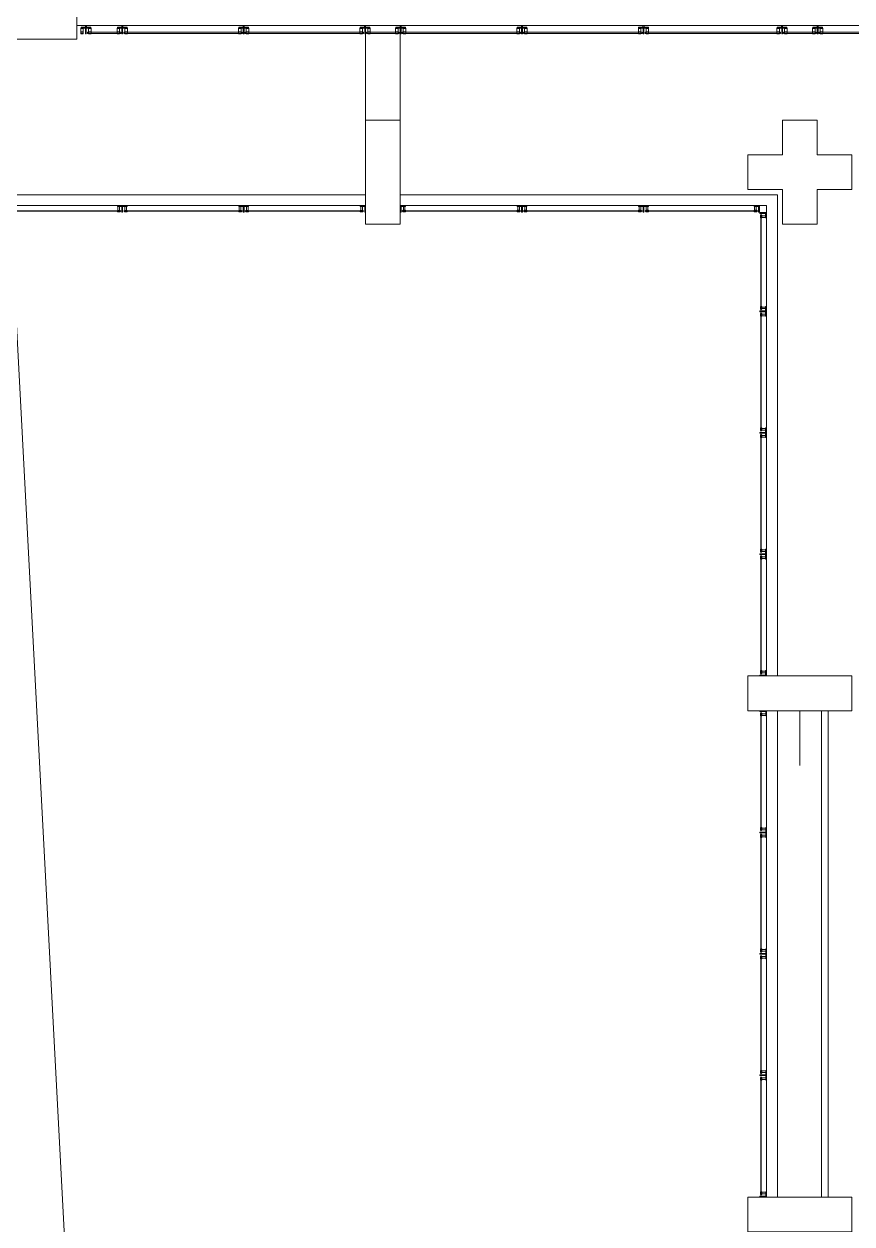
# Model space of a CAD drawing. Header units: inches. Extents: x -31774 to -27465, y 9140 to 11717.
# Drawn here: x -31428 to -31047, y 10779 to 11332 of the extents above; entities that cross this region are included whole.
import ezdxf

# ---------------------------------------------------------------- set-up
doc = ezdxf.new("R2010")
doc.units = ezdxf.units.IN
doc.header["$LTSCALE"] = 5.55
doc.header["$MEASUREMENT"] = 0
for name, color, linetype, lineweight in [('A-CLNG-DIFF', 2, 'Continuous', 18), ('A-FLOR-HRAL', 5, 'Continuous', 18), ('A-FLOR-OVHD', 5, 'Continuous', 18), ('A-FLOR-WALK', 6, 'Continuous', 18), ('A-GLAZ-FRAM', 5, 'Continuous', 18), ('a-glaz-full3', 8, 'Continuous', 18), ('A-GLAZ-SILL', 9, 'Continuous', 18), ('A-WALL-FNSH', 8, 'Continuous', 18), ('A-WALL-FULL', 8, 'Continuous', 18), ('S-COLS-CONC-03', 2, 'Continuous', 18)]:
    doc.layers.add(name, color=color, linetype=linetype, lineweight=lineweight)

# ---------------------------------------------------------------- blocks, each defined once
blk = doc.blocks.new('screen2')
at = {"layer": 'A-GLAZ-FRAM'}
for p, q in [((0.37, 3), (0, 3)), ((0, 0.37), (0, 3)), ((0, 0.37), (2.44, 0.37)), ((0, 0.37), (0.37, 0.37)), ((0, 0), (2.44, 0)), ((0.37, 0.37), (0.37, 3)), ((1.19, 2.81), (2.44, 2.81)), ((1.19, 2.62), (1.19, 2.81)), ((1.19, 2.75), (2.44, 2.75)), ((1.19, 2.19), (1.19, 2.38)), ((1.19, 2.19), (2.44, 2.19)), ((1.44, 0.37), (1.44, 2.19)), ((2.19, 0.37), (2.19, 2.19)), ((2.44, 2.62), (2.44, 2.81)), ((2.44, 2.19), (2.44, 2.38)), ((2.44, 0), (2.44, 0.37)), ((53.84, 2.62), (53.84, 2.81)), ((55.09, 2.81), (53.84, 2.81)), ((55.09, 2.75), (53.84, 2.75)), ((53.84, 2.55), (54.09, 2.55)), ((53.84, 2.38), (53.84, 2.55)), ((53.84, 2.19), (53.84, 2.38)), ((55.09, 2.19), (53.84, 2.19)), ((53.84, 0.37), (58.34, 0.37)), ((53.84, 0.37), (53.84, 0)), ((53.84, 0), (58.34, 0)), ((54.09, 2.55), (54.09, 2.38)), ((54.09, 0.37), (54.09, 2.19)), ((54.84, 2.55), (54.84, 2.38)), ((55.09, 2.55), (54.84, 2.55)), ((54.84, 0.37), (54.84, 2.19)), ((55.09, 2.62), (55.09, 2.81)), ((55.09, 2.38), (55.09, 2.55)), ((55.09, 2.19), (55.09, 2.38)), ((56.28, 3), (55.91, 3)), ((55.91, 0.37), (55.91, 3)), ((55.91, 0.37), (56.28, 0.37)), ((56.28, 0.37), (56.28, 3)), ((57.09, 2.81), (58.34, 2.81)), ((57.09, 2.62), (57.09, 2.81)), ((57.09, 2.75), (58.34, 2.75)), ((57.09, 2.19), (57.09, 2.38)), ((57.09, 2.19), (58.34, 2.19)), ((57.34, 0.37), (57.34, 2.19)), ((58.09, 0.37), (58.09, 2.19)), ((58.34, 2.62), (58.34, 2.81)), ((58.34, 2.19), (58.34, 2.38)), ((58.34, 0), (58.34, 0.37)), ((109.75, 2.62), (109.75, 2.81)), ((111, 2.81), (109.75, 2.81)), ((111, 2.75), (109.75, 2.75)), ((109.75, 2.55), (110, 2.55)), ((109.75, 2.38), (109.75, 2.55)), ((109.75, 2.19), (109.75, 2.38)), ((111, 2.19), (109.75, 2.19)), ((109.75, 0.37), (114.25, 0.37)), ((109.75, 0.37), (109.75, 0)), ((109.75, 0), (114.25, 0)), ((110, 2.55), (110, 2.38)), ((110, 0.37), (110, 2.19)), ((110.75, 2.55), (110.75, 2.38)), ((111, 2.55), (110.75, 2.55)), ((110.75, 0.37), (110.75, 2.19)), ((111, 2.62), (111, 2.81)), ((111, 2.38), (111, 2.55)), ((111, 2.19), (111, 2.38)), ((112.19, 3), (111.81, 3)), ((111.81, 0.37), (111.81, 3)), ((111.81, 0.37), (112.19, 0.37)), ((112.19, 0.37), (112.19, 3)), ((113, 2.81), (114.25, 2.81)), ((113, 2.62), (113, 2.81)), ((113, 2.75), (114.25, 2.75)), ((113, 2.19), (113, 2.38)), ((113, 2.19), (114.25, 2.19)), ((113.25, 0.37), (113.25, 2.19)), ((114, 0.37), (114, 2.19)), ((114.25, 2.62), (114.25, 2.81)), ((114.25, 2.19), (114.25, 2.38)), ((114.25, 0), (114.25, 0.37)), ((165.66, 2.62), (165.66, 2.81)), ((166.91, 2.81), (165.66, 2.81)), ((166.91, 2.75), (165.66, 2.75)), ((165.66, 2.55), (165.91, 2.55)), ((165.66, 2.38), (165.66, 2.55)), ((165.66, 2.19), (165.66, 2.38)), ((166.91, 2.19), (165.66, 2.19)), ((165.66, 0.37), (170.16, 0.37)), ((165.66, 0.37), (165.66, 0)), ((165.66, 0), (170.16, 0)), ((165.91, 2.55), (165.91, 2.38)), ((165.91, 0.37), (165.91, 2.19)), ((166.66, 2.55), (166.66, 2.38)), ((166.91, 2.55), (166.66, 2.55)), ((166.66, 0.37), (166.66, 2.19)), ((166.91, 2.62), (166.91, 2.81)), ((166.91, 2.38), (166.91, 2.55)), ((166.91, 2.19), (166.91, 2.38)), ((168.09, 3), (167.72, 3)), ((167.72, 0.37), (167.72, 3)), ((167.72, 0.37), (168.09, 0.37)), ((168.09, 0.37), (168.09, 3)), ((168.91, 2.81), (170.16, 2.81)), ((168.91, 2.62), (168.91, 2.81)), ((168.91, 2.75), (170.16, 2.75)), ((168.91, 2.19), (168.91, 2.38)), ((168.91, 2.19), (170.16, 2.19)), ((169.16, 0.37), (169.16, 2.19)), ((169.91, 0.37), (169.91, 2.19)), ((170.16, 2.62), (170.16, 2.81)), ((170.16, 2.19), (170.16, 2.38)), ((170.16, 0), (170.16, 0.37)), ((221.56, 2.62), (221.56, 2.81)), ((222.81, 2.81), (221.56, 2.81)), ((222.81, 2.75), (221.56, 2.75)), ((221.56, 2.55), (221.81, 2.55)), ((221.56, 2.38), (221.56, 2.55)), ((221.56, 2.19), (221.56, 2.38)), ((222.81, 2.19), (221.56, 2.19)), ((221.56, 0.37), (224, 0.37)), ((221.56, 0.37), (221.56, 0)), ((221.56, 0), (224, 0)), ((221.81, 2.55), (221.81, 2.38)), ((221.81, 0.37), (221.81, 2.19)), ((222.56, 2.55), (222.56, 2.38)), ((222.81, 2.55), (222.56, 2.55)), ((222.56, 0.37), (222.56, 2.19)), ((222.81, 2.62), (222.81, 2.81)), ((222.81, 2.38), (222.81, 2.55)), ((222.81, 2.19), (222.81, 2.38)), ((224, 3), (223.62, 3)), ((223.62, 0.37), (223.62, 3)), ((223.62, 0.37), (224, 0.37)), ((224, 0.37), (224, 3))]:
    blk.add_line(p, q, dxfattribs=at)
for points in [[(1.58, 2.75), (1.27, 2.75), (1.27, 2.72), (1.36, 2.59), (1.36, 2.25), (1.49, 2.25), (1.49, 2.59), (1.58, 2.72)], [(2.04, 2.75), (2.36, 2.75), (2.36, 2.72), (2.26, 2.59), (2.26, 2.25), (2.14, 2.25), (2.14, 2.59), (2.04, 2.72)], [(54.31, 2.75), (54.62, 2.75), (54.62, 2.72), (54.53, 2.59), (54.53, 2.25), (54.41, 2.25), (54.41, 2.59), (54.31, 2.72)], [(57.49, 2.75), (57.17, 2.75), (57.17, 2.72), (57.27, 2.59), (57.27, 2.25), (57.39, 2.25), (57.39, 2.59), (57.49, 2.72)], [(57.95, 2.75), (58.26, 2.75), (58.26, 2.72), (58.17, 2.59), (58.17, 2.25), (58.04, 2.25), (58.04, 2.59), (57.95, 2.72)], [(110.22, 2.75), (110.53, 2.75), (110.53, 2.72), (110.44, 2.59), (110.44, 2.25), (110.31, 2.25), (110.31, 2.59), (110.22, 2.72)], [(113.39, 2.75), (113.08, 2.75), (113.08, 2.72), (113.17, 2.59), (113.17, 2.25), (113.3, 2.25), (113.3, 2.59), (113.39, 2.72)], [(113.86, 2.75), (114.17, 2.75), (114.17, 2.72), (114.08, 2.59), (114.08, 2.25), (113.95, 2.25), (113.95, 2.59), (113.86, 2.72)], [(166.12, 2.75), (166.44, 2.75), (166.44, 2.72), (166.34, 2.59), (166.34, 2.25), (166.22, 2.25), (166.22, 2.59), (166.12, 2.72)], [(169.3, 2.75), (168.99, 2.75), (168.99, 2.72), (169.08, 2.59), (169.08, 2.25), (169.21, 2.25), (169.21, 2.59), (169.3, 2.72)], [(169.76, 2.75), (170.08, 2.75), (170.08, 2.72), (169.98, 2.59), (169.98, 2.25), (169.86, 2.25), (169.86, 2.59), (169.76, 2.72)], [(222.03, 2.75), (222.34, 2.75), (222.34, 2.72), (222.25, 2.59), (222.25, 2.25), (222.12, 2.25), (222.12, 2.59), (222.03, 2.72)]]:
    blk.add_lwpolyline(points, close=True, dxfattribs=at)
for points in [[(1.49, 2.38), (1.58, 2.38), (1.58, 2.55), (1.82, 2.55)], [(2.14, 2.38), (2.05, 2.38), (2.05, 2.55), (1.8, 2.55)], [(57.39, 2.38), (57.49, 2.38), (57.49, 2.55), (57.73, 2.55)], [(58.04, 2.38), (57.95, 2.38), (57.95, 2.55), (57.71, 2.55)], [(113.3, 2.38), (113.39, 2.38), (113.39, 2.55), (113.63, 2.55)], [(113.95, 2.38), (113.86, 2.38), (113.86, 2.55), (113.62, 2.55)], [(169.21, 2.38), (169.3, 2.38), (169.3, 2.55), (169.54, 2.55)], [(169.86, 2.38), (169.76, 2.38), (169.76, 2.55), (169.52, 2.55)]]:
    blk.add_lwpolyline(points, dxfattribs=at)
at = {"layer": 'a-glaz-full3'}
for p, q in [((0.87, 2.38), (0.87, 2.62)), ((55.41, 2.58), (0.87, 2.58)), ((55.41, 2.42), (0.87, 2.42)), ((55.41, 2.62), (0.87, 2.62)), ((55.41, 2.38), (0.87, 2.38)), ((55.41, 2.38), (55.41, 2.62)), ((56.78, 2.38), (56.78, 2.62)), ((111.31, 2.62), (56.78, 2.62)), ((111.31, 2.58), (56.78, 2.58)), ((111.31, 2.42), (56.78, 2.42)), ((111.31, 2.38), (56.78, 2.38)), ((111.31, 2.38), (111.31, 2.62)), ((112.69, 2.38), (112.69, 2.62)), ((167.22, 2.62), (112.69, 2.62)), ((167.22, 2.58), (112.69, 2.58)), ((167.22, 2.42), (112.69, 2.42)), ((167.22, 2.38), (112.69, 2.38)), ((167.22, 2.38), (167.22, 2.62)), ((223.12, 2.62), (168.59, 2.62)), ((168.59, 2.38), (168.59, 2.62)), ((223.12, 2.58), (168.59, 2.58)), ((223.12, 2.42), (168.59, 2.42)), ((223.12, 2.38), (168.59, 2.38)), ((223.12, 2.38), (223.12, 2.62))]:
    blk.add_line(p, q, dxfattribs=at)
at = {"layer": 'A-GLAZ-SILL'}
for p, q in [((224, 0), (0, 0)), ((224, -5), (0, -5))]:
    blk.add_line(p, q, dxfattribs=at)

msp = doc.modelspace()

# ---------------------------------------------------------------- linework, layer by layer
at = {"layer": 'A-CLNG-DIFF'}
msp.add_lwpolyline([(-31058.03, 10791.51), (-31061.03, 10791.51), (-31061.03, 11015.51), (-31058.03, 11015.51)], close=True, dxfattribs=at)
at = {"layer": 'A-FLOR-HRAL'}
for p, q in [((-31402.15, 11327.2), (-31402.15, 11329.88)), ((-31402.15, 11329.88), (-31400.96, 11329.88)), ((-31400.96, 11329.7), (-31402.15, 11329.7)), ((-31402.02, 11329.88), (-31402.02, 11330.26)), ((-31402.02, 11330.26), (-31397.52, 11330.26)), ((-31397.52, 11329.88), (-31402.02, 11329.88)), ((-31400.96, 11329.88), (-31400.96, 11327.2)), ((-31400.02, 11330.26), (-31400.02, 11331.01)), ((-31399.52, 11330.26), (-31400.02, 11330.26)), ((-31399.96, 11327.26), (-31399.96, 11329.88)), ((-31399.96, 11329.88), (-31399.59, 11329.88)), ((-31399.59, 11329.88), (-31399.59, 11327.26)), ((-31399.52, 11331.01), (-31399.52, 11330.26)), ((-31398.59, 11327.2), (-31398.59, 11329.88)), ((-31398.59, 11329.88), (-31397.4, 11329.88)), ((-31398.59, 11329.7), (-31397.4, 11329.7)), ((-31397.52, 11330.26), (-31397.52, 11329.88)), ((-31397.4, 11329.88), (-31397.4, 11327.2)), ((-31385.42, 11327.2), (-31385.42, 11329.88)), ((-31385.42, 11329.88), (-31384.23, 11329.88)), ((-31384.23, 11329.7), (-31385.42, 11329.7)), ((-31385.29, 11329.88), (-31385.29, 11330.26)), ((-31385.29, 11330.26), (-31380.79, 11330.26)), ((-31380.79, 11329.88), (-31385.29, 11329.88)), ((-31384.23, 11329.88), (-31384.23, 11327.2)), ((-31383.29, 11330.26), (-31383.29, 11331.01)), ((-31382.79, 11330.26), (-31383.29, 11330.26)), ((-31383.23, 11327.26), (-31383.23, 11329.88)), ((-31383.23, 11329.88), (-31382.85, 11329.88)), ((-31382.85, 11329.88), (-31382.85, 11327.26)), ((-31382.79, 11331.01), (-31382.79, 11330.26)), ((-31381.85, 11327.2), (-31381.85, 11329.88)), ((-31381.85, 11329.88), (-31380.67, 11329.88)), ((-31381.85, 11329.7), (-31380.67, 11329.7)), ((-31380.79, 11330.26), (-31380.79, 11329.88)), ((-31380.67, 11329.88), (-31380.67, 11327.2)), ((-31329.51, 11327.2), (-31329.51, 11329.88)), ((-31329.51, 11329.88), (-31328.32, 11329.88)), ((-31328.32, 11329.7), (-31329.51, 11329.7)), ((-31329.39, 11329.88), (-31329.39, 11330.26)), ((-31329.39, 11330.26), (-31324.89, 11330.26)), ((-31324.89, 11329.88), (-31329.39, 11329.88)), ((-31328.32, 11329.88), (-31328.32, 11327.2)), ((-31327.39, 11330.26), (-31327.39, 11331.01)), ((-31326.89, 11330.26), (-31327.39, 11330.26)), ((-31327.32, 11327.26), (-31327.32, 11329.88)), ((-31327.32, 11329.88), (-31326.95, 11329.88)), ((-31326.95, 11329.88), (-31326.95, 11327.26)), ((-31326.89, 11331.01), (-31326.89, 11330.26)), ((-31325.95, 11327.2), (-31325.95, 11329.88)), ((-31325.95, 11329.88), (-31324.76, 11329.88)), ((-31325.95, 11329.7), (-31324.76, 11329.7)), ((-31324.89, 11330.26), (-31324.89, 11329.88)), ((-31324.76, 11329.88), (-31324.76, 11327.2)), ((-31272.42, 11329.88), (-31273.6, 11329.88)), ((-31273.6, 11329.88), (-31273.6, 11327.2)), ((-31272.42, 11329.7), (-31273.6, 11329.7)), ((-31268.98, 11330.26), (-31273.48, 11330.26)), ((-31273.48, 11330.26), (-31273.48, 11329.88)), ((-31273.48, 11329.88), (-31268.98, 11329.88)), ((-31272.42, 11327.2), (-31272.42, 11329.88)), ((-31271.48, 11331.01), (-31271.48, 11330.26)), ((-31271.48, 11330.26), (-31270.98, 11330.26)), ((-31271.04, 11329.88), (-31271.42, 11329.88)), ((-31271.42, 11329.88), (-31271.42, 11327.26)), ((-31271.04, 11327.26), (-31271.04, 11329.88)), ((-31270.98, 11330.26), (-31270.98, 11331.01)), ((-31268.85, 11329.88), (-31270.04, 11329.88)), ((-31270.04, 11329.88), (-31270.04, 11327.2)), ((-31270.04, 11329.7), (-31268.85, 11329.7)), ((-31268.98, 11329.88), (-31268.98, 11330.26)), ((-31268.85, 11327.2), (-31268.85, 11329.88)), ((-31256.04, 11329.88), (-31257.23, 11329.88)), ((-31257.23, 11329.88), (-31257.23, 11327.2)), ((-31256.04, 11329.7), (-31257.23, 11329.7)), ((-31252.61, 11330.26), (-31257.11, 11330.26)), ((-31257.11, 11330.26), (-31257.11, 11329.88)), ((-31257.11, 11329.88), (-31252.61, 11329.88)), ((-31256.04, 11327.2), (-31256.04, 11329.88)), ((-31255.11, 11331.01), (-31255.11, 11330.26)), ((-31255.11, 11330.26), (-31254.61, 11330.26)), ((-31254.67, 11329.88), (-31255.04, 11329.88)), ((-31255.04, 11329.88), (-31255.04, 11327.26)), ((-31254.67, 11327.26), (-31254.67, 11329.88)), ((-31254.61, 11330.26), (-31254.61, 11331.01)), ((-31252.48, 11329.88), (-31253.67, 11329.88)), ((-31253.67, 11329.88), (-31253.67, 11327.2)), ((-31253.67, 11329.7), (-31252.48, 11329.7)), ((-31252.61, 11329.88), (-31252.61, 11330.26)), ((-31252.48, 11327.2), (-31252.48, 11329.88)), ((-31200.14, 11329.88), (-31201.32, 11329.88)), ((-31201.32, 11329.88), (-31201.32, 11327.2)), ((-31200.14, 11329.7), (-31201.32, 11329.7)), ((-31196.7, 11330.26), (-31201.2, 11330.26)), ((-31201.2, 11330.26), (-31201.2, 11329.88)), ((-31201.2, 11329.88), (-31196.7, 11329.88)), ((-31200.14, 11327.2), (-31200.14, 11329.88)), ((-31199.2, 11331.01), (-31199.2, 11330.26)), ((-31199.2, 11330.26), (-31198.7, 11330.26)), ((-31198.76, 11329.88), (-31199.14, 11329.88)), ((-31199.14, 11329.88), (-31199.14, 11327.26)), ((-31198.76, 11327.26), (-31198.76, 11329.88)), ((-31198.7, 11330.26), (-31198.7, 11331.01)), ((-31196.57, 11329.88), (-31197.76, 11329.88)), ((-31197.76, 11329.88), (-31197.76, 11327.2)), ((-31197.76, 11329.7), (-31196.57, 11329.7)), ((-31196.7, 11329.88), (-31196.7, 11330.26)), ((-31196.57, 11327.2), (-31196.57, 11329.88)), ((-31144.23, 11329.88), (-31145.42, 11329.88)), ((-31145.42, 11329.88), (-31145.42, 11327.2)), ((-31144.23, 11329.7), (-31145.42, 11329.7)), ((-31140.79, 11330.26), (-31145.29, 11330.26)), ((-31145.29, 11330.26), (-31145.29, 11329.88)), ((-31145.29, 11329.88), (-31140.79, 11329.88)), ((-31144.23, 11327.2), (-31144.23, 11329.88)), ((-31143.29, 11331.01), (-31143.29, 11330.26)), ((-31143.29, 11330.26), (-31142.79, 11330.26)), ((-31142.85, 11329.88), (-31143.23, 11329.88)), ((-31143.23, 11329.88), (-31143.23, 11327.26)), ((-31142.85, 11327.26), (-31142.85, 11329.88)), ((-31142.79, 11330.26), (-31142.79, 11331.01)), ((-31140.67, 11329.88), (-31141.85, 11329.88)), ((-31141.85, 11329.88), (-31141.85, 11327.2)), ((-31141.85, 11329.7), (-31140.67, 11329.7)), ((-31140.79, 11329.88), (-31140.79, 11330.26)), ((-31140.67, 11327.2), (-31140.67, 11329.88)), ((-31080.42, 11329.88), (-31081.61, 11329.88)), ((-31081.61, 11329.88), (-31081.61, 11327.2)), ((-31080.42, 11329.7), (-31081.61, 11329.7)), ((-31076.98, 11330.26), (-31081.48, 11330.26)), ((-31081.48, 11330.26), (-31081.48, 11329.88)), ((-31081.48, 11329.88), (-31076.98, 11329.88)), ((-31080.42, 11327.2), (-31080.42, 11329.88)), ((-31079.48, 11331.01), (-31079.48, 11330.26)), ((-31079.48, 11330.26), (-31078.98, 11330.26)), ((-31079.05, 11329.88), (-31079.42, 11329.88)), ((-31079.42, 11329.88), (-31079.42, 11327.26)), ((-31079.05, 11327.26), (-31079.05, 11329.88)), ((-31078.98, 11330.26), (-31078.98, 11331.01)), ((-31076.86, 11329.88), (-31078.05, 11329.88)), ((-31078.05, 11329.88), (-31078.05, 11327.2)), ((-31078.05, 11329.7), (-31076.86, 11329.7)), ((-31076.98, 11329.88), (-31076.98, 11330.26)), ((-31076.86, 11327.2), (-31076.86, 11329.88)), ((-31064.05, 11329.88), (-31065.23, 11329.88)), ((-31065.23, 11329.88), (-31065.23, 11327.2)), ((-31064.05, 11329.7), (-31065.23, 11329.7)), ((-31060.61, 11330.26), (-31065.11, 11330.26)), ((-31065.11, 11330.26), (-31065.11, 11329.88)), ((-31065.11, 11329.88), (-31060.61, 11329.88)), ((-31064.05, 11327.2), (-31064.05, 11329.88)), ((-31063.11, 11331.01), (-31063.11, 11330.26)), ((-31063.11, 11330.26), (-31062.61, 11330.26)), ((-31062.67, 11329.88), (-31063.05, 11329.88)), ((-31063.05, 11329.88), (-31063.05, 11327.26)), ((-31062.67, 11327.26), (-31062.67, 11329.88)), ((-31062.61, 11330.26), (-31062.61, 11331.01)), ((-31060.48, 11329.88), (-31061.67, 11329.88)), ((-31061.67, 11329.88), (-31061.67, 11327.2)), ((-31061.67, 11329.7), (-31060.48, 11329.7)), ((-31060.61, 11329.88), (-31060.61, 11330.26)), ((-31060.48, 11327.2), (-31060.48, 11329.88)), ((-31400.96, 11328.2), (-31402.15, 11328.2)), ((-31400.96, 11328.01), (-31402.15, 11328.01)), ((-31400.96, 11327.38), (-31402.15, 11327.38)), ((-31400.96, 11327.2), (-31402.15, 11327.2)), ((-31399.59, 11327.26), (-31399.96, 11327.26)), ((-31398.59, 11328.2), (-31397.4, 11328.2)), ((-31398.59, 11328.01), (-31397.4, 11328.01)), ((-31398.59, 11327.38), (-31397.4, 11327.38)), ((-31397.4, 11327.2), (-31398.59, 11327.2)), ((-31384.23, 11328.2), (-31385.42, 11328.2)), ((-31384.23, 11328.01), (-31385.42, 11328.01)), ((-31384.23, 11327.38), (-31385.42, 11327.38)), ((-31384.23, 11327.2), (-31385.42, 11327.2)), ((-31382.85, 11327.26), (-31383.23, 11327.26)), ((-31381.85, 11328.2), (-31380.67, 11328.2)), ((-31381.85, 11328.01), (-31380.67, 11328.01)), ((-31381.85, 11327.38), (-31380.67, 11327.38)), ((-31380.67, 11327.2), (-31381.85, 11327.2)), ((-31328.32, 11328.2), (-31329.51, 11328.2)), ((-31328.32, 11328.01), (-31329.51, 11328.01)), ((-31328.32, 11327.38), (-31329.51, 11327.38)), ((-31328.32, 11327.2), (-31329.51, 11327.2)), ((-31326.95, 11327.26), (-31327.32, 11327.26)), ((-31325.95, 11328.2), (-31324.76, 11328.2)), ((-31325.95, 11328.01), (-31324.76, 11328.01)), ((-31325.95, 11327.38), (-31324.76, 11327.38)), ((-31324.76, 11327.2), (-31325.95, 11327.2)), ((-31272.42, 11328.2), (-31273.6, 11328.2)), ((-31272.42, 11328.01), (-31273.6, 11328.01)), ((-31272.42, 11327.38), (-31273.6, 11327.38)), ((-31273.6, 11327.2), (-31272.42, 11327.2)), ((-31271.42, 11327.26), (-31271.04, 11327.26)), ((-31270.04, 11328.2), (-31268.85, 11328.2)), ((-31270.04, 11328.01), (-31268.85, 11328.01)), ((-31270.04, 11327.38), (-31268.85, 11327.38)), ((-31270.04, 11327.2), (-31268.85, 11327.2)), ((-31256.04, 11328.2), (-31257.23, 11328.2)), ((-31256.04, 11328.01), (-31257.23, 11328.01)), ((-31256.04, 11327.38), (-31257.23, 11327.38)), ((-31257.23, 11327.2), (-31256.04, 11327.2)), ((-31255.04, 11327.26), (-31254.67, 11327.26)), ((-31253.67, 11328.2), (-31252.48, 11328.2)), ((-31253.67, 11328.01), (-31252.48, 11328.01)), ((-31253.67, 11327.38), (-31252.48, 11327.38)), ((-31253.67, 11327.2), (-31252.48, 11327.2)), ((-31200.14, 11328.2), (-31201.32, 11328.2)), ((-31200.14, 11328.01), (-31201.32, 11328.01)), ((-31200.14, 11327.38), (-31201.32, 11327.38)), ((-31201.32, 11327.2), (-31200.14, 11327.2)), ((-31199.14, 11327.26), (-31198.76, 11327.26)), ((-31197.76, 11328.2), (-31196.57, 11328.2)), ((-31197.76, 11328.01), (-31196.57, 11328.01)), ((-31197.76, 11327.38), (-31196.57, 11327.38)), ((-31197.76, 11327.2), (-31196.57, 11327.2)), ((-31144.23, 11328.2), (-31145.42, 11328.2)), ((-31144.23, 11328.01), (-31145.42, 11328.01)), ((-31144.23, 11327.38), (-31145.42, 11327.38)), ((-31145.42, 11327.2), (-31144.23, 11327.2)), ((-31143.23, 11327.26), (-31142.85, 11327.26)), ((-31141.85, 11328.2), (-31140.67, 11328.2)), ((-31141.85, 11328.01), (-31140.67, 11328.01)), ((-31141.85, 11327.38), (-31140.67, 11327.38)), ((-31141.85, 11327.2), (-31140.67, 11327.2)), ((-31080.42, 11328.2), (-31081.61, 11328.2)), ((-31080.42, 11328.01), (-31081.61, 11328.01)), ((-31080.42, 11327.38), (-31081.61, 11327.38)), ((-31081.61, 11327.2), (-31080.42, 11327.2)), ((-31079.42, 11327.26), (-31079.05, 11327.26)), ((-31078.05, 11328.2), (-31076.86, 11328.2)), ((-31078.05, 11328.01), (-31076.86, 11328.01)), ((-31078.05, 11327.38), (-31076.86, 11327.38)), ((-31078.05, 11327.2), (-31076.86, 11327.2)), ((-31064.05, 11328.2), (-31065.23, 11328.2)), ((-31064.05, 11328.01), (-31065.23, 11328.01)), ((-31064.05, 11327.38), (-31065.23, 11327.38)), ((-31065.23, 11327.2), (-31064.05, 11327.2)), ((-31063.05, 11327.26), (-31062.67, 11327.26)), ((-31061.67, 11328.2), (-31060.48, 11328.2)), ((-31061.67, 11328.01), (-31060.48, 11328.01)), ((-31061.67, 11327.38), (-31060.48, 11327.38)), ((-31061.67, 11327.2), (-31060.48, 11327.2))]:
    msp.add_line(p, q, dxfattribs=at)
for points in [[(-31383.73, 11327.95), (-31399.09, 11327.95), (-31399.09, 11327.45), (-31383.73, 11327.45)], [(-31327.82, 11327.95), (-31382.35, 11327.95), (-31382.35, 11327.45), (-31327.82, 11327.45)], [(-31271.92, 11327.95), (-31326.45, 11327.95), (-31326.45, 11327.45), (-31271.92, 11327.45)], [(-31270.54, 11327.95), (-31255.54, 11327.95), (-31255.54, 11327.45), (-31270.54, 11327.45)], [(-31254.17, 11327.95), (-31199.64, 11327.95), (-31199.64, 11327.45), (-31254.17, 11327.45)], [(-31198.26, 11327.95), (-31143.73, 11327.95), (-31143.73, 11327.45), (-31198.26, 11327.45)], [(-31142.35, 11327.95), (-31079.92, 11327.95), (-31079.92, 11327.45), (-31142.35, 11327.45)], [(-31078.55, 11327.95), (-31063.55, 11327.95), (-31063.55, 11327.45), (-31078.55, 11327.45)], [(-31062.17, 11327.95), (-31038.73, 11327.95), (-31038.73, 11327.45), (-31062.17, 11327.45)]]:
    msp.add_lwpolyline(points, close=True, dxfattribs=at)
at = {"layer": 'A-FLOR-OVHD'}
msp.add_lwpolyline([(-31438.71, 11324.76), (-31386.89, 10340.53), (-31379.84, 10340.53)], dxfattribs=at)
at = {"layer": 'A-FLOR-WALK'}
for p, q in [((-31404.02, 11331.01), (-31029.05, 11331.01)), ((-31271.05, 11287.51), (-31271.05, 11331.01)), ((-31255.05, 11287.51), (-31255.05, 11331.01))]:
    msp.add_line(p, q, dxfattribs=at)
at = {"layer": 'A-GLAZ-FRAM'}
for p, q in [((-31252.61, 11248.13), (-31255.05, 11248.13)), ((-31252.61, 11247.76), (-31255.05, 11247.76)), ((-31255.05, 11247.76), (-31255.05, 11245.13)), ((-31254.67, 11247.76), (-31255.05, 11247.76)), ((-31254.67, 11247.76), (-31254.67, 11245.13)), ((-31253.61, 11247.76), (-31253.61, 11245.95)), ((-31252.86, 11247.76), (-31252.86, 11245.95)), ((-31252.61, 11247.76), (-31252.61, 11248.13)), ((-31196.7, 11248.13), (-31201.2, 11248.13)), ((-31201.2, 11248.13), (-31201.2, 11247.76)), ((-31196.7, 11247.76), (-31201.2, 11247.76)), ((-31200.95, 11247.76), (-31200.95, 11245.95)), ((-31200.2, 11247.76), (-31200.2, 11245.95)), ((-31199.14, 11247.76), (-31199.14, 11245.13)), ((-31198.76, 11247.76), (-31199.14, 11247.76)), ((-31198.76, 11247.76), (-31198.76, 11245.13)), ((-31197.7, 11247.76), (-31197.7, 11245.95)), ((-31196.95, 11247.76), (-31196.95, 11245.95)), ((-31196.7, 11247.76), (-31196.7, 11248.13)), ((-31140.79, 11248.13), (-31145.29, 11248.13)), ((-31145.29, 11248.13), (-31145.29, 11247.76)), ((-31140.79, 11247.76), (-31145.29, 11247.76)), ((-31145.04, 11247.76), (-31145.04, 11245.95)), ((-31144.29, 11247.76), (-31144.29, 11245.95)), ((-31143.23, 11247.76), (-31143.23, 11245.13)), ((-31142.85, 11247.76), (-31143.23, 11247.76)), ((-31142.85, 11247.76), (-31142.85, 11245.13)), ((-31141.79, 11247.76), (-31141.79, 11245.95)), ((-31141.04, 11247.76), (-31141.04, 11245.95)), ((-31140.79, 11247.76), (-31140.79, 11248.13)), ((-31089.67, 11248.13), (-31092.11, 11248.13)), ((-31092.11, 11248.13), (-31092.11, 11247.76)), ((-31089.67, 11247.76), (-31092.11, 11247.76)), ((-31091.86, 11247.76), (-31091.86, 11245.95)), ((-31091.11, 11247.76), (-31091.11, 11245.95)), ((-31090.05, 11247.76), (-31090.05, 11245.13)), ((-31089.67, 11247.76), (-31090.05, 11247.76)), ((-31089.67, 11248.13), (-31089.67, 11245.13)), ((-31255.05, 11245.13), (-31254.67, 11245.13)), ((-31253.86, 11245.95), (-31253.86, 11245.76)), ((-31253.86, 11245.95), (-31252.61, 11245.95)), ((-31253.86, 11245.76), (-31253.86, 11245.58)), ((-31253.86, 11245.58), (-31253.61, 11245.58)), ((-31253.86, 11245.51), (-31253.86, 11245.32)), ((-31253.86, 11245.38), (-31252.61, 11245.38)), ((-31253.86, 11245.32), (-31252.61, 11245.32)), ((-31253.61, 11245.58), (-31253.61, 11245.76)), ((-31252.86, 11245.58), (-31252.86, 11245.76)), ((-31252.61, 11245.58), (-31252.86, 11245.58)), ((-31252.61, 11245.95), (-31252.61, 11245.76)), ((-31252.61, 11245.76), (-31252.61, 11245.58)), ((-31252.61, 11245.51), (-31252.61, 11245.32)), ((-31199.95, 11245.95), (-31201.2, 11245.95)), ((-31201.2, 11245.95), (-31201.2, 11245.76)), ((-31201.2, 11245.51), (-31201.2, 11245.32)), ((-31199.95, 11245.38), (-31201.2, 11245.38)), ((-31199.95, 11245.32), (-31201.2, 11245.32)), ((-31199.95, 11245.95), (-31199.95, 11245.76)), ((-31199.95, 11245.51), (-31199.95, 11245.32)), ((-31199.14, 11245.13), (-31198.76, 11245.13)), ((-31197.95, 11245.95), (-31197.95, 11245.76)), ((-31197.95, 11245.95), (-31196.7, 11245.95)), ((-31197.95, 11245.76), (-31197.95, 11245.58)), ((-31197.95, 11245.58), (-31197.7, 11245.58)), ((-31197.95, 11245.51), (-31197.95, 11245.32)), ((-31197.95, 11245.38), (-31196.7, 11245.38)), ((-31197.95, 11245.32), (-31196.7, 11245.32)), ((-31197.7, 11245.58), (-31197.7, 11245.76)), ((-31196.95, 11245.58), (-31196.95, 11245.76)), ((-31196.7, 11245.58), (-31196.95, 11245.58)), ((-31196.7, 11245.95), (-31196.7, 11245.76)), ((-31196.7, 11245.76), (-31196.7, 11245.58)), ((-31196.7, 11245.51), (-31196.7, 11245.32)), ((-31144.04, 11245.95), (-31145.29, 11245.95)), ((-31145.29, 11245.95), (-31145.29, 11245.76)), ((-31145.29, 11245.51), (-31145.29, 11245.32)), ((-31144.04, 11245.38), (-31145.29, 11245.38)), ((-31144.04, 11245.32), (-31145.29, 11245.32)), ((-31144.04, 11245.95), (-31144.04, 11245.76)), ((-31144.04, 11245.51), (-31144.04, 11245.32)), ((-31143.23, 11245.13), (-31142.85, 11245.13)), ((-31142.04, 11245.95), (-31142.04, 11245.76)), ((-31142.04, 11245.95), (-31140.79, 11245.95)), ((-31142.04, 11245.76), (-31142.04, 11245.58)), ((-31142.04, 11245.58), (-31141.79, 11245.58)), ((-31142.04, 11245.51), (-31142.04, 11245.32)), ((-31142.04, 11245.38), (-31140.79, 11245.38)), ((-31142.04, 11245.32), (-31140.79, 11245.32)), ((-31141.79, 11245.58), (-31141.79, 11245.76)), ((-31141.04, 11245.58), (-31141.04, 11245.76)), ((-31140.79, 11245.58), (-31141.04, 11245.58)), ((-31140.79, 11245.95), (-31140.79, 11245.76)), ((-31140.79, 11245.76), (-31140.79, 11245.58)), ((-31140.79, 11245.51), (-31140.79, 11245.32)), ((-31090.86, 11245.95), (-31092.11, 11245.95)), ((-31092.11, 11245.95), (-31092.11, 11245.76)), ((-31092.11, 11245.51), (-31092.11, 11245.32)), ((-31090.86, 11245.38), (-31092.11, 11245.38)), ((-31090.86, 11245.32), (-31092.11, 11245.32)), ((-31090.86, 11245.95), (-31090.86, 11245.76)), ((-31090.86, 11245.51), (-31090.86, 11245.32)), ((-31090.05, 11245.13), (-31089.67, 11245.13)), ((-31089.42, 11244.88), (-31089.42, 11244.51)), ((-31086.42, 11244.88), (-31089.42, 11244.88)), ((-31086.8, 11244.51), (-31089.42, 11244.51)), ((-31089.05, 11243.7), (-31089.23, 11243.7)), ((-31089.23, 11243.7), (-31089.23, 11242.45)), ((-31089.05, 11242.45), (-31089.23, 11242.45)), ((-31089.17, 11243.7), (-31089.17, 11242.45)), ((-31088.97, 11243.7), (-31088.97, 11243.45)), ((-31088.8, 11243.7), (-31088.97, 11243.7)), ((-31088.97, 11243.45), (-31088.8, 11243.45)), ((-31088.97, 11242.7), (-31088.8, 11242.7)), ((-31088.97, 11242.45), (-31088.97, 11242.7)), ((-31088.8, 11242.45), (-31088.97, 11242.45)), ((-31088.61, 11243.7), (-31088.8, 11243.7)), ((-31088.61, 11242.45), (-31088.8, 11242.45)), ((-31088.61, 11243.7), (-31088.61, 11242.45)), ((-31086.8, 11243.45), (-31088.61, 11243.45)), ((-31086.8, 11242.7), (-31088.61, 11242.7)), ((-31086.8, 11242.45), (-31086.8, 11244.88)), ((-31086.8, 11244.51), (-31086.8, 11244.88)), ((-31086.8, 11242.45), (-31086.42, 11242.45)), ((-31086.42, 11242.45), (-31086.42, 11244.88)), ((-31089.42, 11199.6), (-31089.42, 11199.23)), ((-31086.8, 11199.6), (-31089.42, 11199.6)), ((-31086.8, 11199.23), (-31089.42, 11199.23)), ((-31089.23, 11200.41), (-31089.23, 11201.66)), ((-31089.05, 11201.66), (-31089.23, 11201.66)), ((-31089.05, 11200.41), (-31089.23, 11200.41)), ((-31089.05, 11198.41), (-31089.23, 11198.41)), ((-31089.23, 11198.41), (-31089.23, 11197.16)), ((-31089.05, 11197.16), (-31089.23, 11197.16)), ((-31089.17, 11200.41), (-31089.17, 11201.66)), ((-31089.17, 11198.41), (-31089.17, 11197.16)), ((-31088.97, 11198.41), (-31088.97, 11198.16)), ((-31088.8, 11198.41), (-31088.97, 11198.41)), ((-31088.97, 11198.16), (-31088.8, 11198.16)), ((-31088.97, 11197.41), (-31088.8, 11197.41)), ((-31088.97, 11197.16), (-31088.97, 11197.41)), ((-31088.8, 11197.16), (-31088.97, 11197.16)), ((-31088.61, 11201.66), (-31088.8, 11201.66)), ((-31088.61, 11200.41), (-31088.8, 11200.41)), ((-31088.61, 11198.41), (-31088.8, 11198.41)), ((-31088.61, 11197.16), (-31088.8, 11197.16)), ((-31088.61, 11200.41), (-31088.61, 11201.66)), ((-31086.8, 11201.41), (-31088.61, 11201.41)), ((-31086.8, 11200.66), (-31088.61, 11200.66)), ((-31088.61, 11198.41), (-31088.61, 11197.16)), ((-31086.8, 11198.16), (-31088.61, 11198.16)), ((-31086.8, 11197.41), (-31088.61, 11197.41)), ((-31086.8, 11197.16), (-31086.8, 11201.66)), ((-31086.42, 11201.66), (-31086.8, 11201.66)), ((-31086.8, 11199.23), (-31086.8, 11199.6)), ((-31086.8, 11197.16), (-31086.42, 11197.16)), ((-31086.42, 11197.16), (-31086.42, 11201.66)), ((-31089.42, 11143.69), (-31089.42, 11143.32)), ((-31086.8, 11143.69), (-31089.42, 11143.69)), ((-31086.8, 11143.32), (-31089.42, 11143.32)), ((-31089.23, 11144.51), (-31089.23, 11145.76)), ((-31089.05, 11145.76), (-31089.23, 11145.76)), ((-31089.05, 11144.51), (-31089.23, 11144.51)), ((-31089.05, 11142.51), (-31089.23, 11142.51)), ((-31089.23, 11142.51), (-31089.23, 11141.26)), ((-31089.17, 11144.51), (-31089.17, 11145.76)), ((-31089.17, 11142.51), (-31089.17, 11141.26)), ((-31088.97, 11142.51), (-31088.97, 11142.26)), ((-31088.8, 11142.51), (-31088.97, 11142.51)), ((-31088.97, 11142.26), (-31088.8, 11142.26)), ((-31088.61, 11145.76), (-31088.8, 11145.76)), ((-31088.61, 11144.51), (-31088.8, 11144.51)), ((-31088.61, 11142.51), (-31088.8, 11142.51)), ((-31088.61, 11144.51), (-31088.61, 11145.76)), ((-31086.8, 11145.51), (-31088.61, 11145.51)), ((-31086.8, 11144.76), (-31088.61, 11144.76)), ((-31088.61, 11142.51), (-31088.61, 11141.26)), ((-31086.8, 11142.26), (-31088.61, 11142.26)), ((-31086.8, 11141.26), (-31086.8, 11145.76)), ((-31086.42, 11145.76), (-31086.8, 11145.76)), ((-31086.8, 11143.32), (-31086.8, 11143.69)), ((-31086.42, 11141.26), (-31086.42, 11145.76)), ((-31089.05, 11141.26), (-31089.23, 11141.26)), ((-31088.97, 11141.51), (-31088.8, 11141.51)), ((-31088.97, 11141.26), (-31088.97, 11141.51)), ((-31088.8, 11141.26), (-31088.97, 11141.26)), ((-31088.61, 11141.26), (-31088.8, 11141.26)), ((-31086.8, 11141.51), (-31088.61, 11141.51)), ((-31086.8, 11141.26), (-31086.42, 11141.26)), ((-31089.42, 11087.79), (-31089.42, 11087.41)), ((-31086.8, 11087.79), (-31089.42, 11087.79)), ((-31086.8, 11087.41), (-31089.42, 11087.41)), ((-31089.23, 11088.6), (-31089.23, 11089.85)), ((-31089.05, 11089.85), (-31089.23, 11089.85)), ((-31089.05, 11088.6), (-31089.23, 11088.6)), ((-31089.05, 11086.6), (-31089.23, 11086.6)), ((-31089.23, 11086.6), (-31089.23, 11085.35)), ((-31089.17, 11088.6), (-31089.17, 11089.85)), ((-31089.17, 11086.6), (-31089.17, 11085.35)), ((-31088.97, 11086.6), (-31088.97, 11086.35)), ((-31088.8, 11086.6), (-31088.97, 11086.6)), ((-31088.97, 11086.35), (-31088.8, 11086.35)), ((-31088.61, 11089.85), (-31088.8, 11089.85)), ((-31088.61, 11088.6), (-31088.8, 11088.6)), ((-31088.61, 11086.6), (-31088.8, 11086.6)), ((-31088.61, 11088.6), (-31088.61, 11089.85)), ((-31086.8, 11089.6), (-31088.61, 11089.6)), ((-31086.8, 11088.85), (-31088.61, 11088.85)), ((-31088.61, 11086.6), (-31088.61, 11085.35)), ((-31086.8, 11086.35), (-31088.61, 11086.35)), ((-31086.8, 11085.35), (-31086.8, 11089.85)), ((-31086.42, 11089.85), (-31086.8, 11089.85)), ((-31086.8, 11087.41), (-31086.8, 11087.79)), ((-31086.42, 11085.35), (-31086.42, 11089.85)), ((-31089.05, 11085.35), (-31089.23, 11085.35)), ((-31088.97, 11085.6), (-31088.8, 11085.6)), ((-31088.97, 11085.35), (-31088.97, 11085.6)), ((-31088.8, 11085.35), (-31088.97, 11085.35)), ((-31088.61, 11085.35), (-31088.8, 11085.35)), ((-31086.8, 11085.6), (-31088.61, 11085.6)), ((-31086.8, 11085.35), (-31086.42, 11085.35)), ((-31089.42, 11031.88), (-31089.42, 11031.51)), ((-31086.8, 11031.88), (-31089.42, 11031.88)), ((-31086.8, 11031.51), (-31089.42, 11031.51)), ((-31089.23, 11032.7), (-31089.23, 11033.95)), ((-31089.05, 11033.95), (-31089.23, 11033.95)), ((-31089.05, 11032.7), (-31089.23, 11032.7)), ((-31089.17, 11032.7), (-31089.17, 11033.95)), ((-31088.61, 11033.95), (-31088.8, 11033.95)), ((-31088.61, 11032.7), (-31088.8, 11032.7)), ((-31088.61, 11032.7), (-31088.61, 11033.95)), ((-31086.8, 11033.7), (-31088.61, 11033.7)), ((-31086.8, 11032.95), (-31088.61, 11032.95)), ((-31086.8, 11031.51), (-31086.8, 11033.95)), ((-31086.42, 11033.95), (-31086.8, 11033.95)), ((-31086.8, 11031.51), (-31086.8, 11031.88)), ((-31086.42, 11031.51), (-31086.42, 11033.95))]:
    msp.add_line(p, q, dxfattribs=at)
for points in [[(-31253.08, 11245.38), (-31253.39, 11245.38), (-31253.39, 11245.41), (-31253.3, 11245.54), (-31253.3, 11245.88), (-31253.17, 11245.88), (-31253.17, 11245.54), (-31253.08, 11245.41)], [(-31200.81, 11245.38), (-31201.12, 11245.38), (-31201.12, 11245.41), (-31201.02, 11245.54), (-31201.02, 11245.88), (-31200.9, 11245.88), (-31200.9, 11245.54), (-31200.81, 11245.41)], [(-31200.34, 11245.38), (-31200.03, 11245.38), (-31200.03, 11245.41), (-31200.12, 11245.54), (-31200.12, 11245.88), (-31200.25, 11245.88), (-31200.25, 11245.54), (-31200.34, 11245.41)], [(-31197.17, 11245.38), (-31197.48, 11245.38), (-31197.48, 11245.41), (-31197.39, 11245.54), (-31197.39, 11245.88), (-31197.26, 11245.88), (-31197.26, 11245.54), (-31197.17, 11245.41)], [(-31144.9, 11245.38), (-31145.21, 11245.38), (-31145.21, 11245.41), (-31145.12, 11245.54), (-31145.12, 11245.88), (-31144.99, 11245.88), (-31144.99, 11245.54), (-31144.9, 11245.41)], [(-31144.44, 11245.38), (-31144.12, 11245.38), (-31144.12, 11245.41), (-31144.22, 11245.54), (-31144.22, 11245.88), (-31144.34, 11245.88), (-31144.34, 11245.54), (-31144.44, 11245.41)], [(-31141.26, 11245.38), (-31141.57, 11245.38), (-31141.57, 11245.41), (-31141.48, 11245.54), (-31141.48, 11245.88), (-31141.35, 11245.88), (-31141.35, 11245.54), (-31141.26, 11245.41)], [(-31091.72, 11245.38), (-31092.03, 11245.38), (-31092.03, 11245.41), (-31091.93, 11245.54), (-31091.93, 11245.88), (-31091.81, 11245.88), (-31091.81, 11245.54), (-31091.72, 11245.41)], [(-31091.25, 11245.38), (-31090.94, 11245.38), (-31090.94, 11245.41), (-31091.03, 11245.54), (-31091.03, 11245.88), (-31091.16, 11245.88), (-31091.16, 11245.54), (-31091.25, 11245.41)], [(-31089.17, 11242.91), (-31089.17, 11243.23), (-31089.14, 11243.23), (-31089.01, 11243.13), (-31088.67, 11243.13), (-31088.67, 11243.01), (-31089.01, 11243.01), (-31089.14, 11242.91)], [(-31089.17, 11201.27), (-31089.17, 11201.58), (-31089.14, 11201.58), (-31089.01, 11201.49), (-31088.67, 11201.49), (-31088.67, 11201.36), (-31089.01, 11201.36), (-31089.14, 11201.27)], [(-31089.17, 11200.81), (-31089.17, 11200.49), (-31089.14, 11200.49), (-31089.01, 11200.59), (-31088.67, 11200.59), (-31088.67, 11200.71), (-31089.01, 11200.71), (-31089.14, 11200.81)], [(-31089.17, 11197.63), (-31089.17, 11197.95), (-31089.14, 11197.95), (-31089.01, 11197.85), (-31088.67, 11197.85), (-31088.67, 11197.73), (-31089.01, 11197.73), (-31089.14, 11197.63)], [(-31089.17, 11145.36), (-31089.17, 11145.68), (-31089.14, 11145.68), (-31089.01, 11145.58), (-31088.67, 11145.58), (-31088.67, 11145.46), (-31089.01, 11145.46), (-31089.14, 11145.36)], [(-31089.17, 11144.9), (-31089.17, 11144.59), (-31089.14, 11144.59), (-31089.01, 11144.68), (-31088.67, 11144.68), (-31088.67, 11144.81), (-31089.01, 11144.81), (-31089.14, 11144.9)], [(-31089.17, 11141.73), (-31089.17, 11142.04), (-31089.14, 11142.04), (-31089.01, 11141.94), (-31088.67, 11141.94), (-31088.67, 11141.82), (-31089.01, 11141.82), (-31089.14, 11141.73)], [(-31089.17, 11089.46), (-31089.17, 11089.77), (-31089.14, 11089.77), (-31089.01, 11089.68), (-31088.67, 11089.68), (-31088.67, 11089.55), (-31089.01, 11089.55), (-31089.14, 11089.46)], [(-31089.17, 11088.99), (-31089.17, 11088.68), (-31089.14, 11088.68), (-31089.01, 11088.77), (-31088.67, 11088.77), (-31088.67, 11088.9), (-31089.01, 11088.9), (-31089.14, 11088.99)], [(-31089.17, 11085.82), (-31089.17, 11086.13), (-31089.14, 11086.13), (-31089.01, 11086.04), (-31088.67, 11086.04), (-31088.67, 11085.91), (-31089.01, 11085.91), (-31089.14, 11085.82)], [(-31089.17, 11033.55), (-31089.17, 11033.86), (-31089.14, 11033.86), (-31089.01, 11033.77), (-31088.67, 11033.77), (-31088.67, 11033.65), (-31089.01, 11033.65), (-31089.14, 11033.55)], [(-31089.17, 11033.09), (-31089.17, 11032.78), (-31089.14, 11032.78), (-31089.01, 11032.87), (-31088.67, 11032.87), (-31088.67, 11032.99), (-31089.01, 11032.99), (-31089.14, 11033.09)]]:
    msp.add_lwpolyline(points, close=True, dxfattribs=at)
for points in [[(-31200.9, 11245.76), (-31200.81, 11245.76), (-31200.81, 11245.58), (-31200.57, 11245.58)], [(-31200.25, 11245.76), (-31200.34, 11245.76), (-31200.34, 11245.58), (-31200.58, 11245.58)], [(-31144.99, 11245.76), (-31144.9, 11245.76), (-31144.9, 11245.58), (-31144.66, 11245.58)], [(-31144.34, 11245.76), (-31144.43, 11245.76), (-31144.43, 11245.58), (-31144.67, 11245.58)], [(-31091.81, 11245.76), (-31091.72, 11245.76), (-31091.72, 11245.58), (-31091.48, 11245.58)], [(-31091.16, 11245.76), (-31091.25, 11245.76), (-31091.25, 11245.58), (-31091.49, 11245.58)], [(-31088.8, 11201.36), (-31088.8, 11201.27), (-31088.97, 11201.27), (-31088.97, 11201.03)], [(-31088.8, 11200.71), (-31088.8, 11200.81), (-31088.97, 11200.81), (-31088.97, 11201.05)], [(-31088.8, 11145.46), (-31088.8, 11145.37), (-31088.97, 11145.37), (-31088.97, 11145.12)], [(-31088.8, 11144.81), (-31088.8, 11144.9), (-31088.97, 11144.9), (-31088.97, 11145.14)], [(-31088.8, 11089.55), (-31088.8, 11089.46), (-31088.97, 11089.46), (-31088.97, 11089.22)], [(-31088.8, 11088.9), (-31088.8, 11088.99), (-31088.97, 11088.99), (-31088.97, 11089.23)], [(-31088.8, 11033.65), (-31088.8, 11033.55), (-31088.97, 11033.55), (-31088.97, 11033.31)], [(-31088.8, 11032.99), (-31088.8, 11033.09), (-31088.97, 11033.09), (-31088.97, 11033.33)]]:
    msp.add_lwpolyline(points, dxfattribs=at)
at = {"layer": 'a-glaz-full3'}
for p, q in [((-31254.17, 11245.76), (-31254.17, 11245.51)), ((-31254.17, 11245.76), (-31199.64, 11245.76)), ((-31254.17, 11245.71), (-31199.64, 11245.71)), ((-31254.17, 11245.56), (-31199.64, 11245.56)), ((-31254.17, 11245.51), (-31199.64, 11245.51)), ((-31199.64, 11245.76), (-31199.64, 11245.51)), ((-31198.26, 11245.76), (-31143.73, 11245.76)), ((-31198.26, 11245.76), (-31198.26, 11245.51)), ((-31198.26, 11245.71), (-31143.73, 11245.71)), ((-31198.26, 11245.56), (-31143.73, 11245.56)), ((-31198.26, 11245.51), (-31143.73, 11245.51)), ((-31143.73, 11245.76), (-31143.73, 11245.51)), ((-31142.35, 11245.76), (-31090.55, 11245.76)), ((-31142.35, 11245.76), (-31142.35, 11245.51)), ((-31142.35, 11245.71), (-31090.55, 11245.71)), ((-31142.35, 11245.56), (-31090.55, 11245.56)), ((-31142.35, 11245.51), (-31090.55, 11245.51)), ((-31090.55, 11245.76), (-31090.55, 11245.51)), ((-31088.8, 11244.01), (-31089.05, 11244.01)), ((-31089.05, 11244.01), (-31089.05, 11200.1)), ((-31089, 11244.01), (-31089, 11200.1)), ((-31088.85, 11244.01), (-31088.85, 11200.1)), ((-31088.8, 11244.01), (-31088.8, 11200.1)), ((-31088.8, 11200.1), (-31089.05, 11200.1)), ((-31089.05, 11198.73), (-31089.05, 11144.19)), ((-31088.8, 11198.73), (-31089.05, 11198.73)), ((-31089, 11198.73), (-31089, 11144.19)), ((-31088.85, 11198.73), (-31088.85, 11144.19)), ((-31088.8, 11198.73), (-31088.8, 11144.19)), ((-31088.8, 11144.19), (-31089.05, 11144.19)), ((-31089.05, 11142.82), (-31089.05, 11088.29)), ((-31088.8, 11142.82), (-31089.05, 11142.82)), ((-31089, 11142.82), (-31089, 11088.29)), ((-31088.85, 11142.82), (-31088.85, 11088.29)), ((-31088.8, 11142.82), (-31088.8, 11088.29)), ((-31088.8, 11088.29), (-31089.05, 11088.29)), ((-31089.05, 11086.91), (-31089.05, 11032.38)), ((-31088.8, 11086.91), (-31089.05, 11086.91)), ((-31089, 11086.91), (-31089, 11032.38)), ((-31088.85, 11086.91), (-31088.85, 11032.38)), ((-31088.8, 11086.91), (-31088.8, 11032.38)), ((-31088.8, 11032.38), (-31089.05, 11032.38))]:
    msp.add_line(p, q, dxfattribs=at)
at = {"layer": 'A-GLAZ-SILL'}
for p, q in [((-31255.05, 11253.13), (-31081.42, 11253.13)), ((-31081.42, 11253.13), (-31081.42, 11031.51)), ((-31255.05, 11248.13), (-31086.42, 11248.13)), ((-31086.42, 11248.13), (-31086.42, 11031.51))]:
    msp.add_line(p, q, dxfattribs=at)
at = {"layer": 'A-WALL-FNSH'}
msp.add_line((-31071.05, 11015.51), (-31071.05, 10990.32), dxfattribs=at)
at = {"layer": 'A-WALL-FULL'}
for p, q in [((-31404.02, 11364.51), (-31404.02, 11324.76)), ((-31404.02, 11324.76), (-31442.52, 11324.76))]:
    msp.add_line(p, q, dxfattribs=at)
at = {"layer": 'S-COLS-CONC-03'}
for p, q in [((-31079.05, 11287.51), (-31063.05, 11287.51)), ((-31079.05, 11271.51), (-31079.05, 11287.51)), ((-31063.05, 11287.51), (-31063.05, 11271.51)), ((-31095.05, 11271.51), (-31079.05, 11271.51)), ((-31095.05, 11255.51), (-31095.05, 11271.51)), ((-31063.05, 11271.51), (-31047.05, 11271.51)), ((-31047.05, 11271.51), (-31047.05, 11255.51)), ((-31079.05, 11255.51), (-31095.05, 11255.51)), ((-31079.05, 11255.51), (-31079.05, 11239.51)), ((-31063.05, 11255.51), (-31063.05, 11239.51)), ((-31047.05, 11255.51), (-31063.05, 11255.51)), ((-31063.05, 11239.51), (-31079.05, 11239.51))]:
    msp.add_line(p, q, dxfattribs=at)
for points in [[(-31271.05, 11287.51), (-31271.05, 11239.51), (-31255.05, 11239.51), (-31255.05, 11287.51)], [(-31047.05, 11031.51), (-31095.05, 11031.51), (-31095.05, 11015.51), (-31047.05, 11015.51)], [(-31047.05, 10791.51), (-31095.05, 10791.51), (-31095.05, 10775.51), (-31047.05, 10775.51)]]:
    msp.add_lwpolyline(points, close=True, dxfattribs=at)

# ---------------------------------------------------------------- block references
at = {"layer": 'a-glaz-full3'}
for p, rotation in [((-31271.05, 11248.13), 180), ((-31086.42, 10791.51), 90)]:
    msp.add_blockref('screen2', p, dxfattribs=dict(at, rotation=rotation))

doc.saveas('drawing.dxf')
